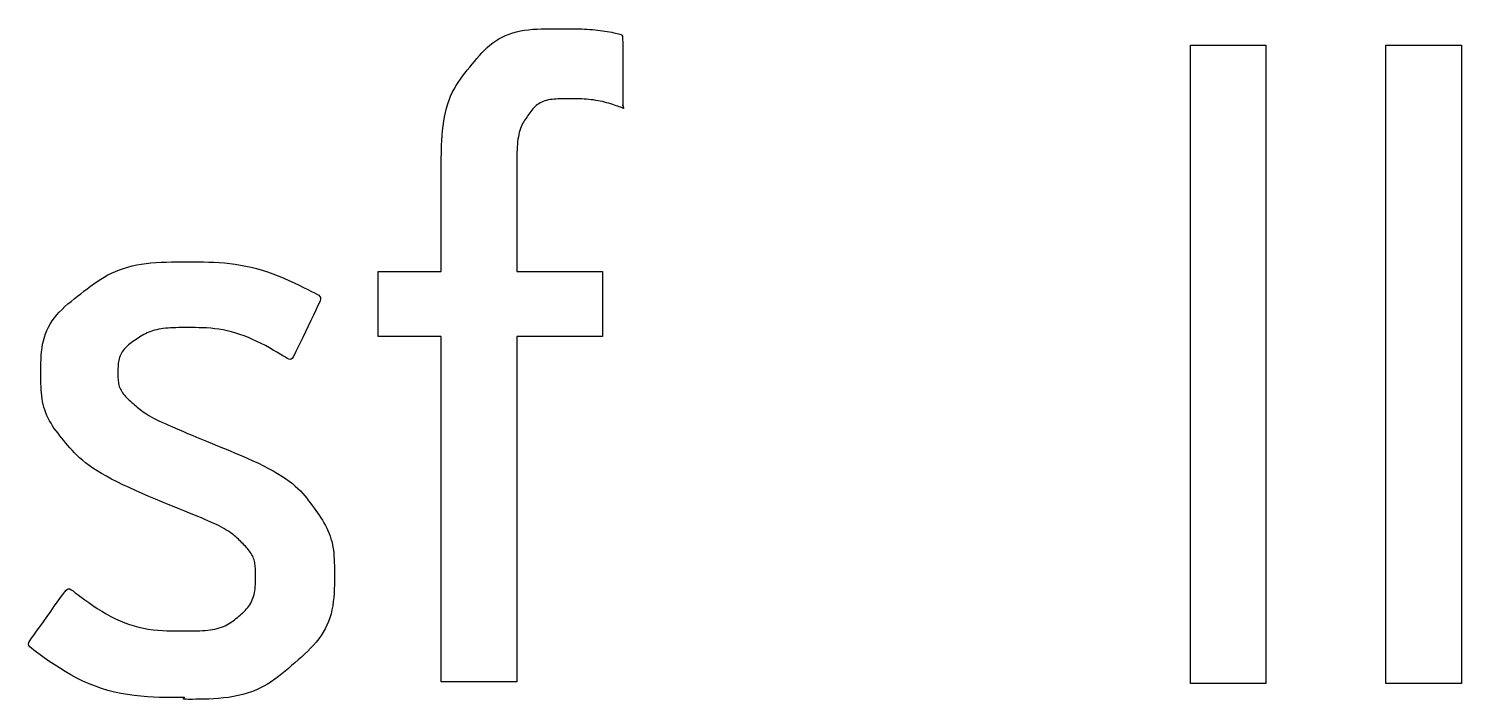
# Model space of a CAD drawing. Extents: x 17 to 166, y 2 to 23.
# Drawn here: x 124.99 to 165.54, y 4.17 to 23.14 of the extents above.
import ezdxf

# ---------------------------------------------------------------- set-up
doc = ezdxf.new("R2010")
doc.units = 0
doc.layers.add('LAYER_1', color=7, linetype='CONTINUOUS')

msp = doc.modelspace()

# ---------------------------------------------------------------- linework, layer by layer
at = {"layer": 'LAYER_1'}
for points in [[(141.346, 21.048), (141.286, 21.063), (141.226, 21.078), (141.164, 21.092), (141.103, 21.104), (141.04, 21.115), (140.976, 21.125), (140.911, 21.133), (140.845, 21.14), (140.779, 21.146), (140.711, 21.151), (140.643, 21.154), (140.574, 21.156), (140.505, 21.158), (140.437, 21.159), (140.368, 21.159), (140.301, 21.159), (140.234, 21.159), (140.168, 21.159), (140.103, 21.159), (140.04, 21.158), (139.978, 21.156), (139.918, 21.153), (139.86, 21.149), (139.803, 21.143), (139.748, 21.136), (139.696, 21.126), (139.646, 21.114), (139.597, 21.1), (139.551, 21.084), (139.507, 21.065), (139.465, 21.044), (139.426, 21.021), (139.388, 20.995), (139.353, 20.967), (139.319, 20.937), (139.287, 20.905), (139.257, 20.871), (139.228, 20.835), (139.2, 20.799), (139.172, 20.762), (139.145, 20.725), (139.119, 20.688), (139.092, 20.651), (139.066, 20.614), (139.04, 20.576), (139.014, 20.538), (138.99, 20.498), (138.967, 20.456), (138.945, 20.412), (138.924, 20.366), (138.905, 20.316), (138.888, 20.263), (138.873, 20.207), (138.859, 20.148), (138.847, 20.085), (138.836, 20.019), (138.827, 19.95), (138.82, 19.877), (138.814, 19.8), (138.809, 19.721), (138.805, 19.64), (138.803, 19.56), (138.801, 19.483), (138.8, 19.409), (138.8, 19.341), (138.799, 19.281), (138.799, 19.229), (138.799, 19.188), (138.799, 19.151), (138.799, 19.113), (138.799, 19.068), (138.799, 19.01), (138.799, 18.932), (138.799, 18.828), (138.799, 18.693), (138.799, 18.52), (138.799, 18.313), (138.799, 18.081), (138.799, 17.833), (138.799, 17.581), (138.799, 17.332), (138.799, 17.097), (138.799, 16.885), (138.799, 16.706), (138.799, 16.565), (138.799, 16.459), (138.799, 16.382), (138.799, 16.33), (138.799, 16.297), (138.799, 16.28), (138.799, 16.274), (138.799, 16.272), (138.8, 16.272), (138.804, 16.272), (138.815, 16.272), (138.839, 16.272), (138.878, 16.272), (138.938, 16.272), (139.021, 16.272), (139.133, 16.272), (139.277, 16.272), (139.452, 16.272), (139.649, 16.272), (139.86, 16.272), (140.077, 16.272), (140.292, 16.272), (140.496, 16.272), (140.681, 16.272), (140.839, 16.272), (140.964, 16.272), (141.06, 16.272), (141.129, 16.272), (141.176, 16.272), (141.206, 16.272), (141.222, 16.272), (141.229, 16.272), (141.23, 16.272), (141.23, 16.272), (141.23, 16.27), (141.23, 16.262), (141.23, 16.246), (141.23, 16.218), (141.23, 16.175), (141.23, 16.114), (141.23, 16.033), (141.23, 15.927), (141.23, 15.798), (141.23, 15.651), (141.23, 15.493), (141.23, 15.329), (141.23, 15.167), (141.23, 15.011), (141.23, 14.869), (141.23, 14.747), (141.23, 14.649), (141.23, 14.574), (141.23, 14.52), (141.23, 14.482), (141.23, 14.458), (141.23, 14.444), (141.23, 14.439), (141.23, 14.437), (141.23, 14.437), (141.227, 14.437), (141.218, 14.437), (141.198, 14.437), (141.164, 14.437), (141.11, 14.437), (141.033, 14.437), (140.929, 14.437), (140.793, 14.437), (140.626, 14.437), (140.434, 14.437), (140.226, 14.437), (140.009, 14.437), (139.793, 14.437), (139.586, 14.437), (139.395, 14.437), (139.229, 14.437), (139.095, 14.437), (138.992, 14.437), (138.917, 14.437), (138.864, 14.437), (138.83, 14.437), (138.811, 14.437), (138.802, 14.437), (138.799, 14.437), (138.799, 14.437), (138.799, 14.429), (138.799, 14.396), (138.799, 14.323), (138.799, 14.192), (138.799, 13.986), (138.799, 13.691), (138.799, 13.287), (138.799, 12.76), (138.799, 12.103), (138.799, 11.342), (138.799, 10.511), (138.799, 9.644), (138.799, 8.773), (138.799, 7.932), (138.799, 7.153), (138.799, 6.471), (138.799, 5.915), (138.799, 5.487), (138.799, 5.17), (138.799, 4.947), (138.799, 4.801), (138.799, 4.717), (138.799, 4.677), (138.799, 4.665), (138.799, 4.664), (138.798, 4.664), (138.792, 4.664), (138.777, 4.664), (138.75, 4.664), (138.708, 4.664), (138.646, 4.664), (138.561, 4.664), (138.45, 4.664), (138.31, 4.664), (138.146, 4.664), (137.967, 4.664), (137.778, 4.664), (137.588, 4.664), (137.403, 4.664), (137.23, 4.664), (137.078, 4.664), (136.953, 4.664), (136.856, 4.664), (136.784, 4.664), (136.733, 4.664), (136.699, 4.664), (136.679, 4.664), (136.669, 4.664), (136.666, 4.664), (136.666, 4.664), (136.666, 4.669), (136.666, 4.694), (136.666, 4.755), (136.666, 4.869), (136.666, 5.053), (136.666, 5.323), (136.666, 5.697), (136.666, 6.19), (136.666, 6.815), (136.666, 7.552), (136.666, 8.367), (136.666, 9.228), (136.666, 10.102), (136.666, 10.954), (136.666, 11.752), (136.666, 12.463), (136.666, 13.053), (136.666, 13.513), (136.666, 13.858), (136.666, 14.104), (136.666, 14.268), (136.666, 14.367), (136.666, 14.417), (136.666, 14.435), (136.666, 14.437), (136.665, 14.437), (136.661, 14.437), (136.651, 14.437), (136.632, 14.437), (136.6, 14.437), (136.553, 14.437), (136.487, 14.437), (136.4, 14.437), (136.289, 14.437), (136.157, 14.437), (136.009, 14.437), (135.853, 14.437), (135.693, 14.437), (135.536, 14.437), (135.389, 14.437), (135.256, 14.437), (135.145, 14.437), (135.058, 14.437), (134.993, 14.437), (134.945, 14.437), (134.914, 14.437), (134.894, 14.437), (134.884, 14.437), (134.88, 14.437), (134.88, 14.437), (134.88, 14.438), (134.88, 14.441), (134.88, 14.45), (134.88, 14.469), (134.88, 14.5), (134.88, 14.546), (134.88, 14.611), (134.88, 14.697), (134.88, 14.808), (134.88, 14.941), (134.88, 15.091), (134.88, 15.251), (134.88, 15.415), (134.88, 15.577), (134.88, 15.73), (134.88, 15.869), (134.88, 15.986), (134.88, 16.078), (134.88, 16.149), (134.88, 16.199), (134.88, 16.234), (134.88, 16.255), (134.88, 16.267), (134.88, 16.272), (134.88, 16.272), (134.88, 16.272), (134.883, 16.272), (134.891, 16.272), (134.907, 16.272), (134.936, 16.272), (134.979, 16.272), (135.039, 16.272), (135.12, 16.272), (135.225, 16.272), (135.352, 16.272), (135.496, 16.272), (135.651, 16.272), (135.811, 16.272), (135.969, 16.272), (136.119, 16.272), (136.256, 16.272), (136.373, 16.272), (136.467, 16.272), (136.538, 16.272), (136.589, 16.272), (136.625, 16.272), (136.647, 16.272), (136.659, 16.272), (136.665, 16.272), (136.666, 16.272), (136.666, 16.273), (136.666, 16.276), (136.666, 16.288), (136.666, 16.313), (136.666, 16.356), (136.666, 16.421), (136.666, 16.515), (136.666, 16.641), (136.666, 16.804), (136.666, 17.005), (136.666, 17.234), (136.666, 17.482), (136.666, 17.739), (136.666, 17.994), (136.666, 18.239), (136.666, 18.462), (136.666, 18.656), (136.666, 18.811), (136.666, 18.932), (136.666, 19.026), (136.666, 19.099), (136.666, 19.159), (136.666, 19.212), (136.666, 19.266), (136.666, 19.328), (136.666, 19.404), (136.666, 19.497), (136.667, 19.604), (136.669, 19.722), (136.673, 19.849), (136.679, 19.982), (136.687, 20.118), (136.699, 20.256), (136.714, 20.391), (136.733, 20.523), (136.756, 20.652), (136.782, 20.776), (136.813, 20.896), (136.848, 21.012), (136.887, 21.124), (136.93, 21.232), (136.977, 21.336), (137.029, 21.435), (137.084, 21.531), (137.143, 21.623), (137.205, 21.713), (137.269, 21.8), (137.334, 21.885), (137.401, 21.969), (137.469, 22.053), (137.537, 22.135), (137.606, 22.218), (137.675, 22.3), (137.745, 22.38), (137.816, 22.459), (137.889, 22.534), (137.965, 22.607), (138.043, 22.676), (138.124, 22.74), (138.209, 22.8), (138.297, 22.854), (138.389, 22.904), (138.485, 22.949), (138.584, 22.988), (138.687, 23.023), (138.794, 23.053), (138.905, 23.078), (139.02, 23.098), (139.137, 23.113), (139.257, 23.125), (139.377, 23.133), (139.497, 23.138), (139.615, 23.141), (139.731, 23.143), (139.842, 23.143), (139.949, 23.143), (140.049, 23.143), (140.145, 23.143), (140.236, 23.143), (140.323, 23.142), (140.406, 23.141), (140.487, 23.14), (140.566, 23.138), (140.644, 23.135), (140.72, 23.132), (140.796, 23.128), (140.871, 23.123), (140.945, 23.118), (141.018, 23.111), (141.09, 23.104), (141.161, 23.095), (141.23, 23.086), (141.299, 23.076), (141.365, 23.064), (141.429, 23.052), (141.489, 23.04), (141.546, 23.029), (141.598, 23.017), (141.644, 23.007), (141.685, 22.997), (141.718, 22.989), (141.745, 22.982), (141.765, 22.973), (141.78, 22.957), (141.79, 22.932), (141.796, 22.893), (141.799, 22.838), (141.8, 22.762), (141.801, 22.662), (141.801, 22.534), (141.801, 22.384), (141.801, 22.217), (141.801, 22.04), (141.801, 21.861), (141.801, 21.685), (141.801, 21.52), (141.801, 21.373), (141.801, 21.25), (141.801, 21.155), (141.801, 21.083), (141.801, 21.031), (141.801, 20.997), (141.801, 20.976), (141.801, 20.965), (141.801, 20.961), (141.801, 20.961), (141.801, 20.961), (141.801, 20.961), (141.801, 20.961), (141.801, 20.961), (141.801, 20.961), (141.801, 20.962), (141.801, 20.963), (141.801, 20.964), (141.801, 20.966), (141.801, 20.967), (141.801, 20.97), (141.801, 20.972), (141.801, 20.974), (141.801, 20.976), (141.801, 20.978), (141.801, 20.98), (141.801, 20.982), (141.801, 20.983), (141.801, 20.984), (141.801, 20.984), (141.801, 20.985), (141.801, 20.985), (141.801, 20.985), (141.801, 20.985), (141.801, 20.985), (141.801, 20.985), (141.801, 20.985), (141.801, 20.985), (141.801, 20.984), (141.802, 20.982), (141.802, 20.98), (141.803, 20.976), (141.804, 20.972), (141.806, 20.966), (141.807, 20.959), (141.809, 20.95), (141.811, 20.942), (141.814, 20.933), (141.816, 20.924), (141.818, 20.916), (141.82, 20.909), (141.821, 20.902), (141.823, 20.897), (141.824, 20.893), (141.824, 20.89), (141.825, 20.889), (141.825, 20.887), (141.825, 20.887), (141.825, 20.886), (141.825, 20.886), (141.825, 20.886), (141.824, 20.887), (141.822, 20.887), (141.818, 20.889), (141.811, 20.892), (141.8, 20.896), (141.784, 20.902), (141.763, 20.909), (141.736, 20.919), (141.702, 20.932), (141.662, 20.946), (141.618, 20.962), (141.569, 20.979), (141.517, 20.996), (141.462, 21.014), (141.404, 21.031)], [(159.652, 4.615), (159.524, 4.615), (159.377, 4.615), (159.216, 4.615), (159.045, 4.615), (158.872, 4.615), (158.701, 4.615), (158.537, 4.615), (158.386, 4.615), (158.254, 4.615), (158.145, 4.615), (158.06, 4.615), (157.994, 4.615), (157.946, 4.615), (157.913, 4.615), (157.892, 4.615), (157.88, 4.615), (157.875, 4.615), (157.874, 4.615), (157.873, 4.615), (157.873, 4.63), (157.873, 4.681), (157.873, 4.791), (157.873, 4.984), (157.873, 5.283), (157.873, 5.711), (157.873, 6.291), (157.873, 7.047), (157.873, 7.999), (157.873, 9.145), (157.873, 10.441), (157.873, 11.839), (157.873, 13.295), (157.873, 14.762), (157.873, 16.194), (157.873, 17.544), (157.873, 18.766), (157.873, 19.815), (157.873, 20.661), (157.873, 21.321), (157.873, 21.818), (157.873, 22.176), (157.873, 22.416), (157.873, 22.563), (157.873, 22.639), (157.873, 22.668), (157.873, 22.672), (157.874, 22.672), (157.877, 22.672), (157.885, 22.672), (157.901, 22.672), (157.929, 22.672), (157.969, 22.672), (158.026, 22.672), (158.102, 22.672), (158.2, 22.672), (158.321, 22.672), (158.464, 22.672), (158.622, 22.672), (158.79, 22.672), (158.963, 22.672), (159.136, 22.672), (159.302, 22.672), (159.457, 22.672), (159.594, 22.672), (159.709, 22.672), (159.801, 22.672), (159.871, 22.672), (159.924, 22.672), (159.961, 22.672), (159.985, 22.672), (159.999, 22.672), (160.005, 22.672), (160.007, 22.672), (160.007, 22.672), (160.007, 22.664), (160.007, 22.625), (160.007, 22.532), (160.007, 22.363), (160.007, 22.094), (160.007, 21.702), (160.007, 21.164), (160.007, 20.457), (160.007, 19.558), (160.007, 18.46), (160.007, 17.199), (160.007, 15.823), (160.007, 14.378), (160.007, 12.909), (160.007, 11.464), (160.007, 10.088), (160.007, 8.827), (160.007, 7.729), (160.007, 6.83), (160.007, 6.123), (160.007, 5.585), (160.007, 5.193), (160.007, 4.924), (160.007, 4.755), (160.007, 4.662), (160.007, 4.623), (160.007, 4.615), (160.007, 4.615), (160.007, 4.615), (160.007, 4.615), (160.007, 4.615), (160.007, 4.615), (160.007, 4.616), (160.007, 4.616), (160.007, 4.617), (160.007, 4.618), (160.007, 4.619), (160.007, 4.621), (160.007, 4.623), (160.007, 4.625), (160.007, 4.627), (160.007, 4.629), (160.007, 4.631), (160.007, 4.633), (160.007, 4.634), (160.007, 4.636), (160.007, 4.637), (160.007, 4.638), (160.007, 4.638), (160.007, 4.639), (160.007, 4.639), (160.007, 4.639), (160.007, 4.639), (160.007, 4.639), (160.007, 4.639), (160.007, 4.639), (160.007, 4.639), (160.007, 4.639), (160.007, 4.639), (160.007, 4.639), (160.007, 4.638), (160.007, 4.638), (160.007, 4.637), (160.007, 4.635), (160.007, 4.634), (160.007, 4.632), (160.007, 4.63), (160.007, 4.628), (160.007, 4.626), (160.007, 4.624), (160.007, 4.623), (160.007, 4.621), (160.007, 4.619), (160.007, 4.618), (160.007, 4.617), (160.007, 4.616), (160.007, 4.615), (160.007, 4.615), (160.007, 4.615), (160.007, 4.615), (160.007, 4.615), (160.007, 4.615), (160.007, 4.615), (160.007, 4.615), (160.007, 4.615), (160.007, 4.615), (160.007, 4.615), (160.007, 4.615), (160.007, 4.615), (160.007, 4.615), (160.007, 4.615), (160.007, 4.615), (160.007, 4.615), (160.002, 4.615), (159.992, 4.615), (159.973, 4.615), (159.943, 4.615), (159.898, 4.615), (159.837, 4.615), (159.755, 4.615)], [(165.183, 4.615), (165.056, 4.615), (164.909, 4.615), (164.747, 4.615), (164.577, 4.615), (164.404, 4.615), (164.232, 4.615), (164.069, 4.615), (163.918, 4.615), (163.786, 4.615), (163.677, 4.615), (163.592, 4.615), (163.526, 4.615), (163.478, 4.615), (163.445, 4.615), (163.424, 4.615), (163.412, 4.615), (163.407, 4.615), (163.406, 4.615), (163.406, 4.615), (163.406, 4.63), (163.406, 4.681), (163.406, 4.791), (163.406, 4.984), (163.406, 5.283), (163.406, 5.711), (163.406, 6.291), (163.406, 7.047), (163.406, 7.999), (163.406, 9.145), (163.406, 10.441), (163.406, 11.839), (163.406, 13.295), (163.406, 14.762), (163.406, 16.194), (163.406, 17.544), (163.406, 18.766), (163.406, 19.815), (163.406, 20.661), (163.406, 21.321), (163.406, 21.818), (163.406, 22.176), (163.406, 22.416), (163.406, 22.563), (163.406, 22.639), (163.406, 22.668), (163.406, 22.672), (163.406, 22.672), (163.409, 22.672), (163.417, 22.672), (163.434, 22.672), (163.461, 22.672), (163.501, 22.672), (163.558, 22.672), (163.634, 22.672), (163.732, 22.672), (163.853, 22.672), (163.995, 22.672), (164.154, 22.672), (164.322, 22.672), (164.495, 22.672), (164.667, 22.672), (164.834, 22.672), (164.988, 22.672), (165.126, 22.672), (165.241, 22.672), (165.332, 22.672), (165.403, 22.672), (165.455, 22.672), (165.492, 22.672), (165.516, 22.672), (165.53, 22.672), (165.537, 22.672), (165.539, 22.672), (165.539, 22.672), (165.539, 22.664), (165.539, 22.625), (165.539, 22.532), (165.539, 22.363), (165.539, 22.094), (165.539, 21.702), (165.539, 21.164), (165.539, 20.457), (165.539, 19.558), (165.539, 18.46), (165.539, 17.199), (165.539, 15.823), (165.539, 14.378), (165.539, 12.909), (165.539, 11.464), (165.539, 10.088), (165.539, 8.827), (165.539, 7.729), (165.539, 6.83), (165.539, 6.123), (165.539, 5.585), (165.539, 5.193), (165.539, 4.924), (165.539, 4.755), (165.539, 4.662), (165.539, 4.623), (165.539, 4.615), (165.539, 4.615), (165.539, 4.615), (165.539, 4.615), (165.539, 4.615), (165.539, 4.615), (165.539, 4.616), (165.539, 4.616), (165.539, 4.617), (165.539, 4.618), (165.539, 4.619), (165.539, 4.621), (165.539, 4.623), (165.539, 4.625), (165.539, 4.627), (165.539, 4.629), (165.539, 4.631), (165.539, 4.633), (165.539, 4.634), (165.539, 4.636), (165.539, 4.637), (165.539, 4.638), (165.539, 4.638), (165.539, 4.639), (165.539, 4.639), (165.539, 4.639), (165.539, 4.639), (165.539, 4.639), (165.539, 4.639), (165.539, 4.639), (165.539, 4.639), (165.539, 4.639), (165.539, 4.639), (165.539, 4.639), (165.539, 4.638), (165.539, 4.638), (165.539, 4.637), (165.539, 4.635), (165.539, 4.634), (165.539, 4.632), (165.539, 4.63), (165.539, 4.628), (165.539, 4.626), (165.539, 4.624), (165.539, 4.623), (165.539, 4.621), (165.539, 4.619), (165.539, 4.618), (165.539, 4.617), (165.539, 4.616), (165.539, 4.615), (165.539, 4.615), (165.539, 4.615), (165.539, 4.615), (165.539, 4.615), (165.539, 4.615), (165.539, 4.615), (165.539, 4.615), (165.539, 4.615), (165.539, 4.615), (165.539, 4.615), (165.539, 4.615), (165.539, 4.615), (165.539, 4.615), (165.539, 4.615), (165.539, 4.615), (165.538, 4.615), (165.534, 4.615), (165.524, 4.615), (165.505, 4.615), (165.474, 4.615), (165.43, 4.615), (165.368, 4.615), (165.287, 4.615)], [(127.785, 4.3), (127.599, 4.334), (127.414, 4.374), (127.231, 4.422), (127.051, 4.477), (126.873, 4.539), (126.697, 4.609), (126.523, 4.685), (126.351, 4.769), (126.182, 4.859), (126.016, 4.955), (125.855, 5.054), (125.703, 5.154), (125.56, 5.25), (125.429, 5.342), (125.312, 5.426), (125.211, 5.501), (125.128, 5.562), (125.064, 5.611), (125.019, 5.652), (124.993, 5.69), (124.985, 5.728), (124.995, 5.772), (125.023, 5.827), (125.069, 5.896), (125.131, 5.985), (125.21, 6.095), (125.301, 6.223), (125.401, 6.363), (125.505, 6.51), (125.61, 6.657), (125.711, 6.799), (125.805, 6.93), (125.886, 7.044), (125.953, 7.137), (126.005, 7.207), (126.047, 7.256), (126.083, 7.286), (126.117, 7.296), (126.152, 7.29), (126.193, 7.269), (126.243, 7.233), (126.306, 7.185), (126.383, 7.126), (126.474, 7.058), (126.575, 6.983), (126.686, 6.904), (126.804, 6.822), (126.927, 6.74), (127.055, 6.659), (127.184, 6.583), (127.314, 6.512), (127.444, 6.447), (127.575, 6.387), (127.707, 6.334), (127.838, 6.286), (127.971, 6.244), (128.104, 6.208), (128.238, 6.179), (128.372, 6.155), (128.507, 6.137), (128.64, 6.124), (128.772, 6.114), (128.901, 6.109), (129.026, 6.105), (129.147, 6.104), (129.262, 6.103), (129.371, 6.103), (129.474, 6.103), (129.57, 6.104), (129.661, 6.105), (129.748, 6.106), (129.83, 6.109), (129.908, 6.113), (129.983, 6.118), (130.055, 6.125), (130.125, 6.134), (130.193, 6.144), (130.259, 6.157), (130.322, 6.171), (130.382, 6.187), (130.44, 6.206), (130.496, 6.226), (130.548, 6.248), (130.598, 6.273), (130.645, 6.3), (130.69, 6.328), (130.733, 6.357), (130.775, 6.388), (130.815, 6.42), (130.854, 6.452), (130.893, 6.485), (130.932, 6.518), (130.971, 6.55), (131.009, 6.584), (131.047, 6.617), (131.083, 6.652), (131.119, 6.688), (131.153, 6.724), (131.185, 6.762), (131.216, 6.802), (131.244, 6.844), (131.27, 6.887), (131.294, 6.932), (131.315, 6.979), (131.335, 7.028), (131.351, 7.078), (131.366, 7.131), (131.378, 7.185), (131.387, 7.241), (131.394, 7.298), (131.4, 7.356), (131.403, 7.414), (131.406, 7.472), (131.407, 7.53), (131.407, 7.586), (131.408, 7.64), (131.408, 7.692), (131.407, 7.742), (131.407, 7.789), (131.406, 7.834), (131.404, 7.878), (131.401, 7.92), (131.397, 7.961), (131.392, 8.001), (131.385, 8.04), (131.376, 8.078), (131.365, 8.116), (131.352, 8.153), (131.338, 8.189), (131.321, 8.225), (131.303, 8.26), (131.282, 8.295), (131.26, 8.33), (131.235, 8.364), (131.208, 8.398), (131.18, 8.431), (131.15, 8.465), (131.119, 8.498), (131.087, 8.531), (131.055, 8.564), (131.022, 8.597), (130.99, 8.63), (130.956, 8.663), (130.922, 8.695), (130.887, 8.729), (130.85, 8.762), (130.811, 8.795), (130.77, 8.829), (130.725, 8.863), (130.676, 8.897), (130.623, 8.932), (130.567, 8.967), (130.507, 9.002), (130.442, 9.037), (130.374, 9.073), (130.302, 9.11), (130.226, 9.147), (130.146, 9.184), (130.061, 9.221), (129.972, 9.26), (129.876, 9.3), (129.773, 9.343), (129.661, 9.388), (129.54, 9.437), (129.407, 9.491), (129.262, 9.549), (129.105, 9.613), (128.935, 9.682), (128.757, 9.755), (128.572, 9.832), (128.385, 9.911), (128.196, 9.992), (128.01, 10.075), (127.828, 10.158), (127.654, 10.24), (127.489, 10.321), (127.334, 10.401), (127.188, 10.48), (127.051, 10.558), (126.924, 10.634), (126.805, 10.71), (126.697, 10.785), (126.597, 10.858), (126.507, 10.931), (126.424, 11.002), (126.349, 11.073), (126.28, 11.143), (126.215, 11.213), (126.154, 11.282), (126.096, 11.35), (126.039, 11.419), (125.982, 11.488), (125.926, 11.556), (125.87, 11.625), (125.816, 11.695), (125.763, 11.764), (125.712, 11.835), (125.664, 11.906), (125.619, 11.978), (125.577, 12.051), (125.538, 12.125), (125.503, 12.2), (125.472, 12.276), (125.444, 12.354), (125.419, 12.432), (125.398, 12.512), (125.38, 12.592), (125.366, 12.674), (125.354, 12.757), (125.345, 12.841), (125.339, 12.926), (125.335, 13.014), (125.332, 13.103), (125.331, 13.194), (125.33, 13.288), (125.33, 13.385), (125.33, 13.484), (125.331, 13.586), (125.332, 13.689), (125.336, 13.794), (125.342, 13.899), (125.351, 14.004), (125.364, 14.109), (125.381, 14.212), (125.404, 14.313), (125.432, 14.413), (125.465, 14.51), (125.504, 14.604), (125.548, 14.697), (125.598, 14.787), (125.653, 14.875), (125.714, 14.96), (125.781, 15.043), (125.853, 15.123), (125.93, 15.202), (126.012, 15.278), (126.097, 15.353), (126.184, 15.427), (126.274, 15.499), (126.366, 15.571), (126.458, 15.643), (126.551, 15.714), (126.644, 15.786), (126.737, 15.856), (126.832, 15.924), (126.928, 15.991), (127.026, 16.055), (127.126, 16.116), (127.229, 16.174), (127.335, 16.227), (127.445, 16.277), (127.557, 16.321), (127.674, 16.362), (127.793, 16.398), (127.917, 16.43), (128.044, 16.458), (128.174, 16.481), (128.309, 16.5), (128.448, 16.515), (128.589, 16.526), (128.734, 16.534), (128.881, 16.54), (129.029, 16.543), (129.179, 16.545), (129.33, 16.546), (129.48, 16.546), (129.631, 16.546), (129.781, 16.545), (129.931, 16.543), (130.081, 16.54), (130.231, 16.534), (130.381, 16.526), (130.531, 16.515), (130.682, 16.499), (130.832, 16.479), (130.984, 16.455), (131.135, 16.425), (131.287, 16.391), (131.439, 16.353), (131.591, 16.309), (131.744, 16.26), (131.897, 16.206), (132.051, 16.148), (132.204, 16.085), (132.354, 16.019), (132.5, 15.952), (132.638, 15.886), (132.767, 15.823), (132.885, 15.764), (132.988, 15.711), (133.075, 15.666), (133.144, 15.629), (133.195, 15.599), (133.228, 15.569), (133.246, 15.536), (133.247, 15.496), (133.234, 15.444), (133.206, 15.376), (133.164, 15.287), (133.11, 15.174), (133.046, 15.04), (132.974, 14.889), (132.897, 14.729), (132.819, 14.566), (132.742, 14.406), (132.67, 14.256), (132.605, 14.121), (132.551, 14.008), (132.508, 13.921), (132.474, 13.856), (132.444, 13.814), (132.416, 13.79), (132.386, 13.784), (132.351, 13.792), (132.307, 13.814), (132.253, 13.847), (132.184, 13.888), (132.103, 13.938), (132.01, 13.992), (131.909, 14.051), (131.799, 14.113), (131.685, 14.175), (131.566, 14.237), (131.446, 14.296), (131.325, 14.352), (131.205, 14.404), (131.085, 14.451), (130.965, 14.493), (130.846, 14.531), (130.727, 14.565), (130.608, 14.594), (130.49, 14.619), (130.372, 14.639), (130.255, 14.654), (130.139, 14.666), (130.024, 14.674), (129.912, 14.679), (129.803, 14.683), (129.697, 14.684), (129.595, 14.685), (129.497, 14.685), (129.405, 14.685), (129.317, 14.685), (129.233, 14.684), (129.153, 14.682), (129.076, 14.68), (129.003, 14.677), (128.932, 14.672), (128.864, 14.666), (128.797, 14.658), (128.732, 14.648), (128.669, 14.637), (128.609, 14.624), (128.55, 14.609), (128.493, 14.593), (128.439, 14.575), (128.387, 14.556), (128.338, 14.535), (128.291, 14.513), (128.246, 14.489), (128.203, 14.465), (128.161, 14.44), (128.121, 14.414), (128.081, 14.388), (128.042, 14.361), (128.003, 14.334), (127.965, 14.307), (127.926, 14.28), (127.888, 14.253), (127.851, 14.225), (127.815, 14.196), (127.781, 14.167), (127.748, 14.136), (127.716, 14.104), (127.687, 14.071), (127.66, 14.036), (127.636, 14), (127.613, 13.963), (127.593, 13.924), (127.575, 13.884), (127.56, 13.843), (127.547, 13.801), (127.537, 13.758), (127.528, 13.714), (127.522, 13.669), (127.518, 13.623), (127.515, 13.577), (127.514, 13.531), (127.513, 13.486), (127.513, 13.44), (127.513, 13.395), (127.513, 13.351), (127.513, 13.307), (127.514, 13.265), (127.516, 13.222), (127.52, 13.181), (127.525, 13.14), (127.531, 13.1), (127.54, 13.061), (127.552, 13.023), (127.565, 12.985), (127.582, 12.948), (127.6, 12.911), (127.621, 12.875), (127.645, 12.839), (127.67, 12.804), (127.698, 12.77), (127.728, 12.735), (127.76, 12.701), (127.794, 12.668), (127.829, 12.634), (127.865, 12.601), (127.903, 12.568), (127.941, 12.535), (127.979, 12.502), (128.018, 12.469), (128.057, 12.436), (128.097, 12.403), (128.138, 12.37), (128.182, 12.337), (128.228, 12.303), (128.277, 12.269), (128.331, 12.234), (128.389, 12.199), (128.452, 12.163), (128.521, 12.126), (128.595, 12.088), (128.674, 12.049), (128.758, 12.009), (128.848, 11.968), (128.942, 11.926), (129.04, 11.883), (129.144, 11.838), (129.252, 11.791), (129.366, 11.743), (129.485, 11.693), (129.61, 11.641), (129.741, 11.586), (129.879, 11.53), (130.024, 11.47), (130.176, 11.408), (130.335, 11.343), (130.499, 11.276), (130.667, 11.207), (130.835, 11.136), (131.004, 11.064), (131.17, 10.992), (131.332, 10.919), (131.487, 10.845), (131.636, 10.772), (131.776, 10.7), (131.909, 10.628), (132.033, 10.556), (132.149, 10.484), (132.257, 10.413), (132.357, 10.342), (132.449, 10.272), (132.533, 10.202), (132.609, 10.132), (132.678, 10.063), (132.742, 9.994), (132.802, 9.925), (132.857, 9.856), (132.91, 9.787), (132.962, 9.719), (133.012, 9.65), (133.063, 9.581), (133.113, 9.512), (133.162, 9.443), (133.211, 9.374), (133.257, 9.303), (133.302, 9.233), (133.345, 9.161), (133.385, 9.088), (133.422, 9.015), (133.456, 8.94), (133.487, 8.864), (133.516, 8.787), (133.541, 8.709), (133.563, 8.63), (133.582, 8.55), (133.598, 8.469), (133.611, 8.387), (133.621, 8.303), (133.628, 8.217), (133.633, 8.129), (133.636, 8.038), (133.638, 7.944), (133.639, 7.846), (133.639, 7.744), (133.639, 7.637), (133.639, 7.526), (133.638, 7.411), (133.635, 7.293), (133.629, 7.173), (133.621, 7.053), (133.609, 6.934), (133.592, 6.815), (133.571, 6.699), (133.544, 6.586), (133.511, 6.476), (133.472, 6.37), (133.428, 6.266), (133.378, 6.165), (133.323, 6.067), (133.262, 5.971), (133.196, 5.879), (133.124, 5.788), (133.048, 5.7), (132.967, 5.614), (132.883, 5.53), (132.796, 5.447), (132.706, 5.365), (132.615, 5.283), (132.523, 5.203), (132.43, 5.122), (132.338, 5.042), (132.244, 4.963), (132.15, 4.885), (132.053, 4.809), (131.955, 4.736), (131.854, 4.666), (131.75, 4.6), (131.643, 4.539), (131.531, 4.482), (131.416, 4.431), (131.297, 4.384), (131.174, 4.343), (131.047, 4.306), (130.916, 4.274), (130.782, 4.247), (130.644, 4.224), (130.503, 4.207), (130.361, 4.193), (130.22, 4.183), (130.082, 4.176), (129.952, 4.171), (129.831, 4.169), (129.722, 4.168), (129.627, 4.167), (129.55, 4.167), (129.49, 4.167), (129.446, 4.168), (129.414, 4.168), (129.393, 4.168), (129.381, 4.169), (129.375, 4.169), (129.373, 4.17), (129.373, 4.172), (129.373, 4.174), (129.373, 4.176), (129.373, 4.178), (129.373, 4.18), (129.373, 4.182), (129.373, 4.184), (129.373, 4.186), (129.373, 4.188), (129.373, 4.189), (129.373, 4.19), (129.373, 4.191), (129.373, 4.192), (129.373, 4.192), (129.373, 4.192), (129.373, 4.192), (129.373, 4.192), (129.373, 4.192), (129.373, 4.192), (129.373, 4.192), (129.373, 4.193), (129.374, 4.193), (129.374, 4.193), (129.375, 4.194), (129.376, 4.195), (129.377, 4.197), (129.379, 4.199), (129.381, 4.201), (129.383, 4.203), (129.386, 4.205), (129.388, 4.207), (129.39, 4.21), (129.392, 4.212), (129.394, 4.213), (129.395, 4.215), (129.396, 4.216), (129.397, 4.217), (129.397, 4.217), (129.397, 4.217), (129.398, 4.218), (129.398, 4.218), (129.398, 4.218), (129.398, 4.218), (129.396, 4.218), (129.389, 4.218), (129.375, 4.218), (129.351, 4.218), (129.313, 4.218), (129.259, 4.218), (129.187, 4.218), (129.093, 4.218), (128.976, 4.218), (128.84, 4.219), (128.687, 4.223), (128.521, 4.229), (128.345, 4.239), (128.161, 4.254), (127.974, 4.274)]]:
    msp.add_lwpolyline(points, close=True, dxfattribs=at)

doc.saveas('drawing.dxf')
